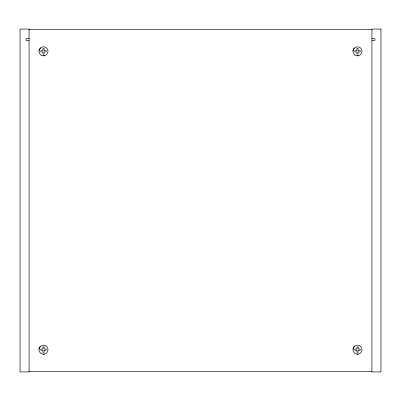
<?xml version="1.0" encoding="UTF-8"?>
<svg xmlns="http://www.w3.org/2000/svg" width="401" height="401" viewBox="0 0 401 401"><rect width="100%" height="100%" fill="white"/><g stroke="black" fill="none" stroke-linecap="round" stroke-linejoin="round"><path stroke-width="0.6" d="M38.997 51.012L39.233 49.859L40.541 47.914M38.997 349.356L39.233 348.203L40.541 346.258M352.98 51.012L353.742 48.802L354.524 47.914M352.98 349.356L353.742 347.146L354.524 346.258M43.193 55.839L44.371 55.769M357.176 55.839L358.354 55.769M43.193 354.183L44.371 354.113M357.176 354.183L358.354 354.113M29.072 29.674L371.927 29.674M29.072 38.697L26.065 38.697L26.065 40.501L29.072 40.501M371.927 38.697L374.935 38.697L374.935 40.501L371.927 40.501M29.072 371.326L371.927 371.326M29.072 29.072L20.05 29.072L20.05 371.927L29.072 371.927L29.072 29.072M380.95 29.072L371.927 29.072L371.927 371.927L380.95 371.927L380.95 29.072M44.11 48.616L42.907 48.616L42.907 50.727L40.797 50.727L40.797 51.929L42.907 51.929L42.907 54.04L44.11 54.04L44.11 51.929L46.22 51.929L46.22 50.727L44.11 50.727L44.11 48.616M358.093 48.616L356.89 48.616L356.89 50.727L354.78 50.727L354.78 51.929L356.89 51.929L356.89 54.04L358.093 54.04L358.093 51.929L360.203 51.929L360.203 50.727L358.093 50.727L358.093 48.616M44.11 346.96L42.907 346.96L42.907 349.07L40.797 349.07L40.797 350.273L42.907 350.273L42.907 352.384L44.11 352.384L44.11 350.273L46.22 350.273L46.22 349.07L44.11 349.07L44.11 346.96M358.093 346.96L356.89 346.96L356.89 349.07L354.78 349.07L354.78 350.273L356.89 350.273L356.89 352.384L358.093 352.384L358.093 350.273L360.203 350.273L360.203 349.07L358.093 349.07L358.093 346.96M354.965 353.421A4.521 4.521 0 0 0 362.003 349.988A4.521 4.521 0 0 0 355.507 345.607A4.521 4.521 0 0 0 354.965 353.421M40.982 353.421A4.521 4.521 0 0 0 48.02 349.988A4.521 4.521 0 0 0 41.524 345.607A4.521 4.521 0 0 0 40.982 353.421M354.965 55.077A4.521 4.521 0 0 0 362.003 51.644A4.521 4.521 0 0 0 355.507 47.263A4.521 4.521 0 0 0 354.965 55.077M40.982 55.077A4.521 4.521 0 0 0 48.02 51.644A4.521 4.521 0 0 0 41.524 47.263A4.521 4.521 0 0 0 40.982 55.077"/></g></svg>
